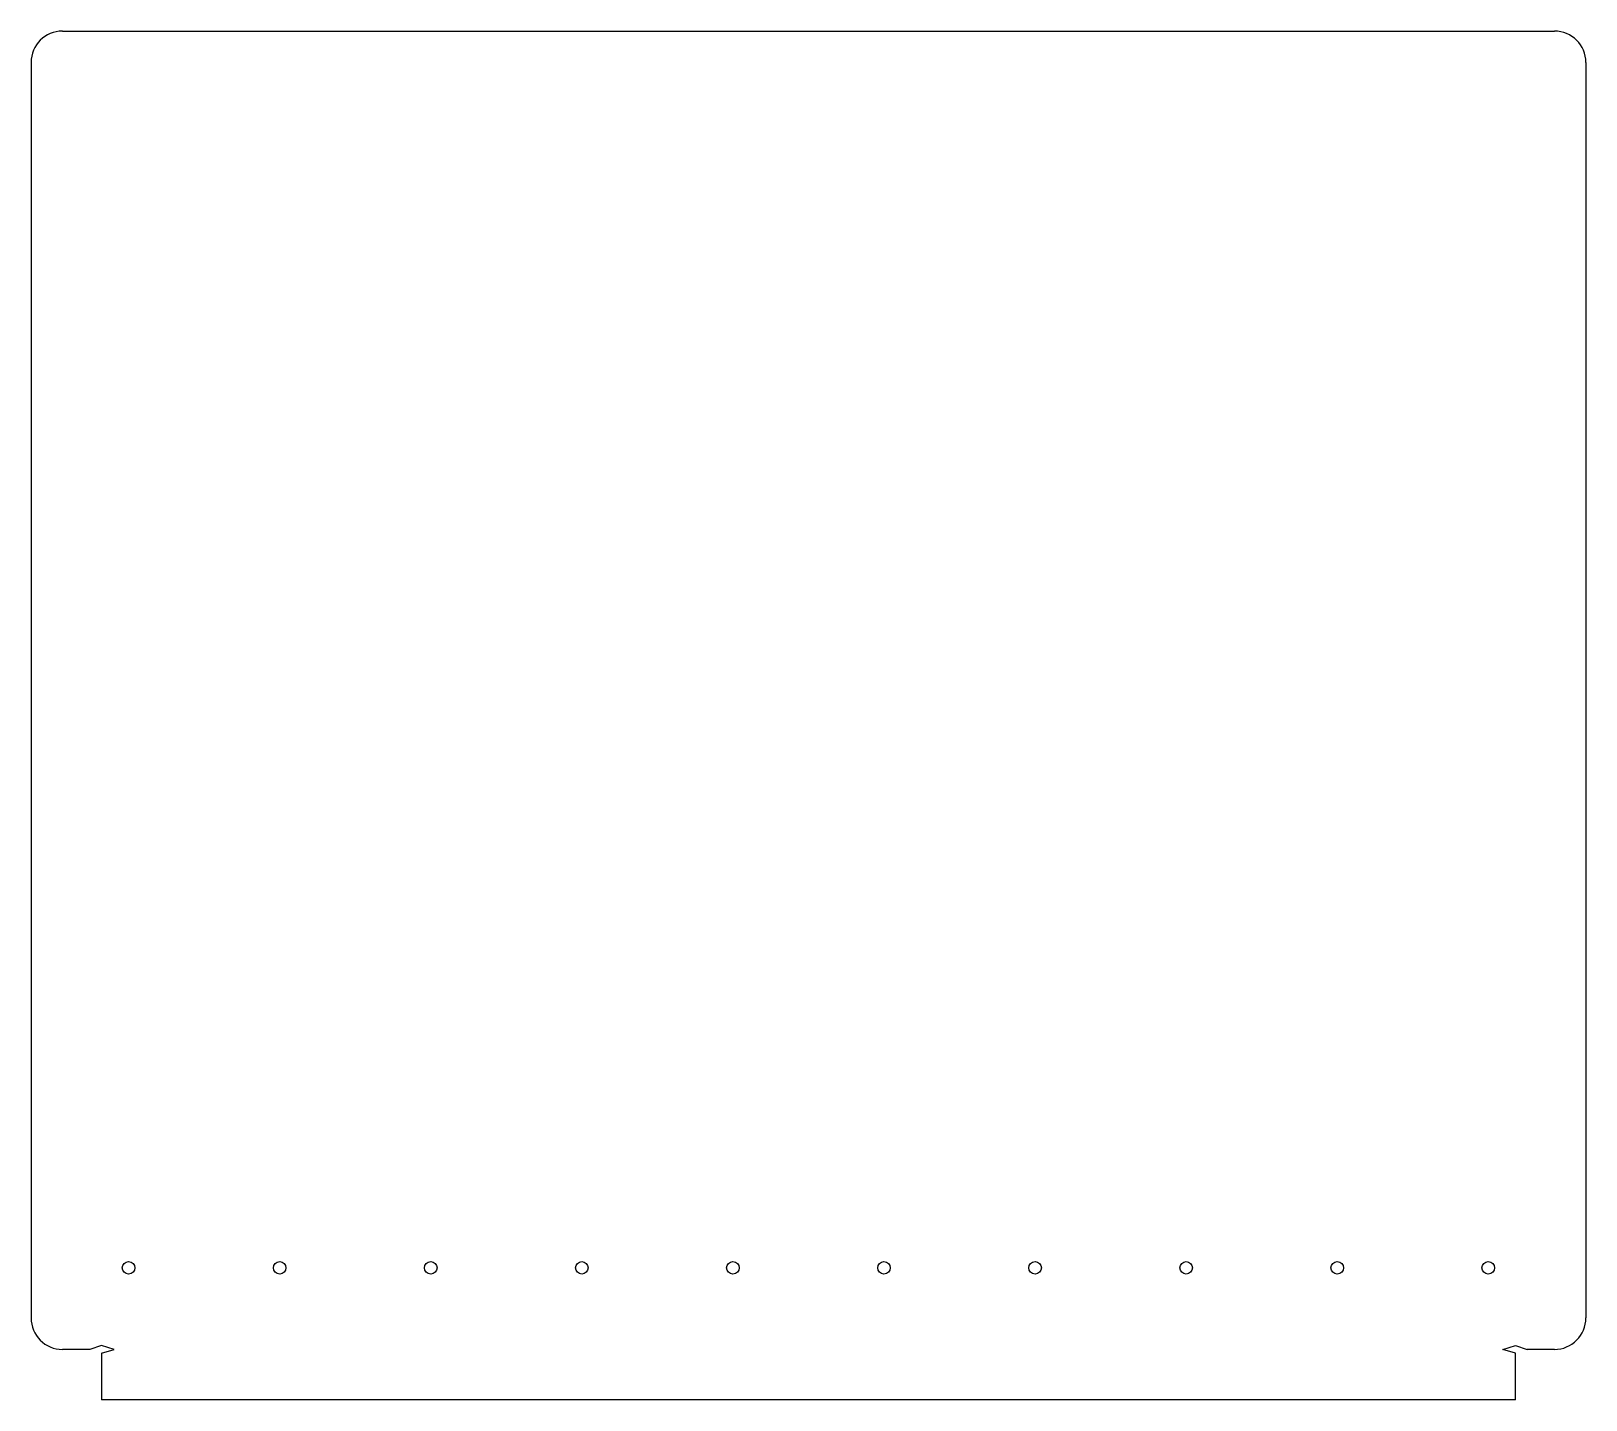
# Model space of a CAD drawing. Extents: x 3 to 1238, y 3 to 1090.
import ezdxf

# ---------------------------------------------------------------- set-up
doc = ezdxf.new("R2010")
doc.units = 0
doc.layers.get('0').update_dxf_attribs({"linetype": 'CONTINUOUS'})

msp = doc.modelspace()

# ---------------------------------------------------------------- linework, layer by layer
for p, q in [((27.9, 1089.6), (1212.9, 1089.6)), ((2.9, 1064.6), (2.9, 67.6)), ((1237.9, 1064.6), (1237.9, 67.6)), ((49.5, 42.6), (27.9, 42.6)), ((58.9, 45.6), (49.5, 42.6)), ((68.9, 42.6), (58.9, 45.6)), ((58.9, 39.6), (68.9, 42.6)), ((58.9, 39.6), (58.9, 2.5)), ((1171.9, 42.6), (1181.9, 45.6)), ((1181.9, 39.6), (1171.9, 42.6)), ((1181.9, 45.6), (1191.4, 42.6)), ((1181.9, 2.5), (1181.9, 39.6)), ((1212.9, 42.6), (1191.4, 42.6)), ((1181.9, 2.5), (58.9, 2.5))]:
    msp.add_line(p, q)
for centre in [(80.4, 107.4), (200.4, 107.4), (320.4, 107.4), (440.4, 107.4), (560.4, 107.4), (680.4, 107.4), (800.4, 107.4), (920.4, 107.4), (1040.4, 107.4), (1160.4, 107.4)]:
    msp.add_circle(centre, 5)
for centre, start, end in [((27.9, 1064.6), 90, 180), ((1212.9, 1064.6), 0, 90), ((27.9, 67.6), 180, 270), ((1212.9, 67.6), 270, 0)]:
    msp.add_arc(centre, 25, start, end)

doc.saveas('drawing.dxf')
